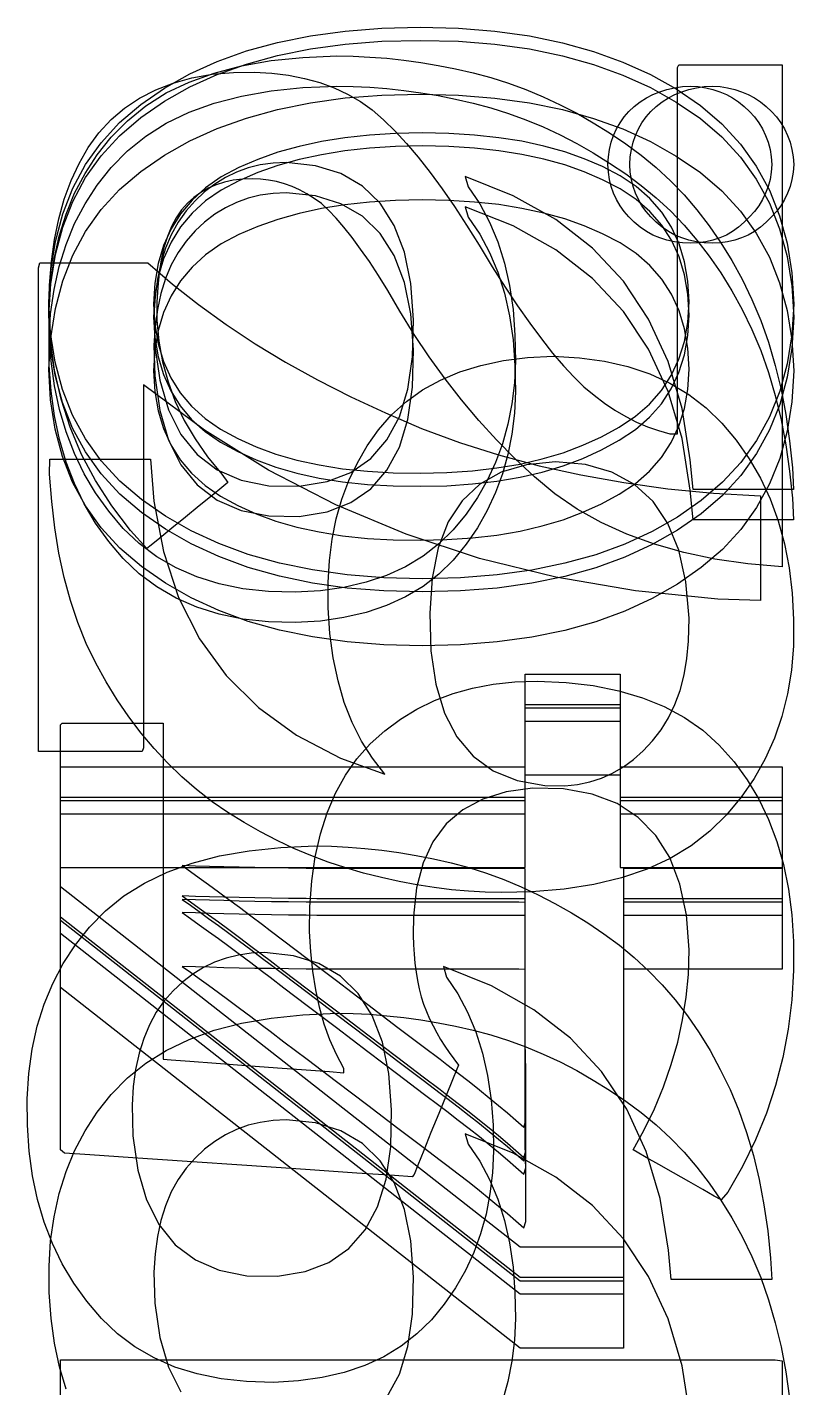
# Model space of a CAD drawing. Extents: x 1 to 47.7, y 0.2 to 35.
# Drawn here: x 38.2419 to 38.3142, y 19.0456 to 19.1738 of the extents above; entities that cross this region are included whole.
import ezdxf

# ---------------------------------------------------------------- set-up
doc = ezdxf.new("R2010")
doc.units = 0
doc.header["$MEASUREMENT"] = 0
for name, color, linetype in [('5_1___24__TARGET_LEDS___12', 7, 'CONTINUOUS'), ('6_2___8__INDEPENDENT_INPUT', 7, 'CONTINUOUS'), ('6_3___8__OPTOISO_INDEPENDE', 7, 'CONTINUOUS'), ('6_4___24__OPTOISO_INDEPEND', 7, 'CONTINUOUS'), ('6_5___8__INDEPENDENT_INPUT', 7, 'CONTINUOUS'), ('6_6___8__INDEPENDENT_INPUT', 7, 'CONTINUOUS'), ('6_7___8__OPTOISO_INDEPENDE', 7, 'CONTINUOUS'), ('6_8___8__OPTOISO_INDEPENDE', 7, 'CONTINUOUS')]:
    doc.layers.add(name, color=color, linetype=linetype)

msp = doc.modelspace()

# ---------------------------------------------------------------- linework, layer by layer
at = {"layer": '5_1___24__TARGET_LEDS___12'}
for points in [[(38.27108, 19.17112), (38.27263, 19.1711), (38.2742, 19.17102), (38.27579, 19.1709), (38.27739, 19.17072), (38.279, 19.1705), (38.28063, 19.17023), (38.28227, 19.1699), (38.28392, 19.16953), (38.28559, 19.16909), (38.28725, 19.16856), (38.2889, 19.16795), (38.29052, 19.16728), (38.29212, 19.16653), (38.2937, 19.16572), (38.29526, 19.16483), (38.29679, 19.16388), (38.29831, 19.16285), (38.29978, 19.16177), (38.30118, 19.16061), (38.30253, 19.15937), (38.30381, 19.15804), (38.30503, 19.15662), (38.30619, 19.15512), (38.30729, 19.15352), (38.30832, 19.15184), (38.30929, 19.15008), (38.31021, 19.14819), (38.31104, 19.14621), (38.31177, 19.14414), (38.31241, 19.14196), (38.31295, 19.13969), (38.3134, 19.13733), (38.31376, 19.13486), (38.31402, 19.1323), (38.31413, 19.13026), (38.31363, 19.13026), (38.31259, 19.13026), (38.31117, 19.13026), (38.30956, 19.13026), (38.30793, 19.13026), (38.30645, 19.13026), (38.3053, 19.13026), (38.30466, 19.13026), (38.30439, 19.13306), (38.30362, 19.13792), (38.30232, 19.14234), (38.30047, 19.14633), (38.29809, 19.14989), (38.29518, 19.15301), (38.29172, 19.1557), (38.28772, 19.15795), (38.28319, 19.15977), (38.28347, 19.15878), (38.28455, 19.15719), (38.28547, 19.15546), (38.28625, 19.1536), (38.28688, 19.15161), (38.28736, 19.14948), (38.28769, 19.14722), (38.28787, 19.14482), (38.28791, 19.14237), (38.28782, 19.14032), (38.28759, 19.13834), (38.28721, 19.13643), (38.2867, 19.13459), (38.28605, 19.13283), (38.28526, 19.13113), (38.28433, 19.12951), (38.28327, 19.12796), (38.28206, 19.12648), (38.28071, 19.12515), (38.27921, 19.12399), (38.27756, 19.123), (38.27578, 19.12218), (38.27384, 19.12153), (38.27176, 19.12105), (38.26953, 19.12073), (38.26716, 19.12059), (38.26464, 19.12065), (38.26224, 19.12092), (38.25999, 19.12138), (38.25789, 19.12204), (38.25593, 19.12289), (38.25412, 19.12394), (38.25246, 19.12518), (38.25095, 19.12661), (38.24959, 19.12824), (38.24835, 19.12995), (38.24727, 19.13176), (38.24635, 19.13368), (38.24557, 19.1357), (38.24494, 19.13782), (38.24447, 19.14004), (38.24415, 19.14237), (38.24398, 19.14481), (38.24396, 19.1473), (38.24411, 19.14968), (38.24443, 19.15196), (38.24491, 19.15414), (38.24556, 19.15621), (38.24637, 19.15818), (38.24736, 19.16004), (38.24851, 19.16181), (38.24983, 19.16346), (38.25134, 19.16502), (38.25307, 19.16642), (38.25501, 19.16763), (38.25716, 19.16866), (38.25952, 19.16951), (38.26209, 19.17019), (38.26488, 19.17068), (38.26787, 19.17099)], [(38.26632, 19.16107), (38.26507, 19.16102), (38.26387, 19.16085), (38.26273, 19.16057), (38.26163, 19.16017), (38.26058, 19.15967), (38.25958, 19.15905), (38.25862, 19.15832), (38.25772, 19.15748), (38.25687, 19.15653), (38.25612, 19.15546), (38.25548, 19.15428), (38.25494, 19.153), (38.25451, 19.15159), (38.25418, 19.15008), (38.25396, 19.14845), (38.25384, 19.14672), (38.25393, 19.14382), (38.25439, 19.14058), (38.25521, 19.13778), (38.25639, 19.13544), (38.25792, 19.13356), (38.25982, 19.13213), (38.26207, 19.13115), (38.26467, 19.13063), (38.26755, 19.13059), (38.27016, 19.13102), (38.2724, 19.13189), (38.27429, 19.1332), (38.27581, 19.13494), (38.27698, 19.13712), (38.27778, 19.13973), (38.27822, 19.14278), (38.27831, 19.14626), (38.27806, 19.14968), (38.27746, 19.15264), (38.27649, 19.15516), (38.27517, 19.15724), (38.27349, 19.15886), (38.27146, 19.16005), (38.26907, 19.16078)], [(38.2565, 19.09484), (38.25729, 19.09428), (38.25812, 19.09369), (38.259, 19.09305), (38.25993, 19.09238), (38.2609, 19.09166), (38.26191, 19.09091), (38.26297, 19.09011), (38.26408, 19.08928), (38.26479, 19.08874), (38.2661, 19.08775), (38.26829, 19.08609), (38.27104, 19.084), (38.274, 19.08176), (38.27684, 19.0796), (38.27922, 19.0778), (38.28082, 19.07659), (38.28146, 19.0761), (38.28253, 19.07528), (38.28355, 19.07449), (38.28452, 19.07372), (38.28545, 19.07297), (38.28633, 19.07224), (38.28717, 19.07154), (38.28796, 19.07086), (38.28871, 19.0702), (38.28891, 19.07079), (38.28891, 19.07191), (38.2889, 19.07308), (38.2889, 19.0743), (38.28889, 19.07556), (38.28887, 19.07686), (38.28885, 19.07821), (38.28883, 19.07961), (38.28882, 19.08068), (38.28882, 19.08151), (38.28882, 19.08315), (38.28882, 19.08533), (38.28882, 19.08778), (38.28882, 19.0902), (38.28882, 19.09232), (38.28882, 19.09386), (38.28882, 19.09455), (38.28824, 19.09456), (38.28635, 19.09456), (38.28352, 19.09456), (38.28014, 19.09456), (38.27663, 19.09456), (38.27337, 19.09456), (38.27076, 19.09456), (38.26921, 19.09456), (38.26821, 19.09457), (38.26654, 19.0946), (38.26493, 19.09462), (38.26337, 19.09465), (38.26188, 19.09468), (38.26044, 19.09472), (38.25907, 19.09475), (38.25775, 19.09479)]]:
    msp.add_lwpolyline(points, close=True, dxfattribs=at)
msp.add_lwpolyline([(38.29778, 19.10414), (38.31307, 19.10414), (38.31307, 19.09456), (38.29811, 19.09456), (38.29811, 19.05888), (38.28838, 19.05888), (38.24504, 19.09284), (38.24504, 19.10414), (38.28882, 19.10414), (38.28882, 19.11287), (38.29778, 19.11287), (38.29778, 19.10414)], dxfattribs=at)
at = {"layer": '6_2___8__INDEPENDENT_INPUT'}
for points in [[(38.27894, 19.17259), (38.28255, 19.1725), (38.28598, 19.17223), (38.28925, 19.17178), (38.29235, 19.17114), (38.29528, 19.17032), (38.29805, 19.16932), (38.30065, 19.16814), (38.30308, 19.16677), (38.30535, 19.16522), (38.30736, 19.16349), (38.30912, 19.16158), (38.31061, 19.1595), (38.31185, 19.15725), (38.31282, 19.15483), (38.31352, 19.15223), (38.31397, 19.14946), (38.31415, 19.14652), (38.31397, 19.1436), (38.31353, 19.14086), (38.31283, 19.13829), (38.31187, 19.13589), (38.31064, 19.13366), (38.30916, 19.1316), (38.30743, 19.12971), (38.30543, 19.12799), (38.3032, 19.12645), (38.30081, 19.12508), (38.29823, 19.1239), (38.29549, 19.1229), (38.29256, 19.12208), (38.28947, 19.12144), (38.2862, 19.12099), (38.28275, 19.12072), (38.27913, 19.12063), (38.27552, 19.12072), (38.27207, 19.12099), (38.26879, 19.12146), (38.26568, 19.1221), (38.26274, 19.12293), (38.25997, 19.12395), (38.25736, 19.12515), (38.25493, 19.12653), (38.25266, 19.1281), (38.25064, 19.12984), (38.24888, 19.13174), (38.2474, 19.13382), (38.24617, 19.13606), (38.24522, 19.13847), (38.24453, 19.14104), (38.24411, 19.14379), (38.24395, 19.1467), (38.24412, 19.14964), (38.24456, 19.15241), (38.24525, 19.155), (38.2462, 19.15742), (38.24741, 19.15966), (38.24888, 19.16172), (38.25061, 19.16361), (38.2526, 19.16532), (38.25483, 19.16685), (38.25723, 19.1682), (38.25981, 19.16937), (38.26257, 19.17035), (38.26549, 19.17116), (38.2686, 19.17179), (38.27187, 19.17224), (38.27532, 19.1725)], [(38.27913, 19.16264), (38.2766, 19.16259), (38.27417, 19.16243), (38.27185, 19.16218), (38.26964, 19.16182), (38.26753, 19.16136), (38.26553, 19.1608), (38.26364, 19.16014), (38.26185, 19.15937), (38.26019, 19.15849), (38.25872, 19.15747), (38.25744, 19.15631), (38.25635, 19.15501), (38.25546, 19.15358), (38.25476, 19.15202), (38.25425, 19.15032), (38.25394, 19.14849), (38.25382, 19.14652), (38.25394, 19.14458), (38.25425, 19.14277), (38.25475, 19.1411), (38.25544, 19.13956), (38.25632, 19.13815), (38.25739, 19.13688), (38.25866, 19.13573), (38.26011, 19.13473), (38.26174, 19.13384), (38.26349, 19.13306), (38.26535, 19.13238), (38.26733, 19.13181), (38.26943, 19.13135), (38.27163, 19.131), (38.27396, 19.13075), (38.27639, 19.13061), (38.27894, 19.13058), (38.28146, 19.13063), (38.28387, 19.1308), (38.28617, 19.13106), (38.28836, 19.13144), (38.29044, 19.13192), (38.29242, 19.13251), (38.29428, 19.13321), (38.29604, 19.13401), (38.29771, 19.13491), (38.29923, 19.13593), (38.30056, 19.13708), (38.30168, 19.13836), (38.3026, 19.13977), (38.30332, 19.14131), (38.30385, 19.14297), (38.30417, 19.14477), (38.30429, 19.1467), (38.30417, 19.14867), (38.30385, 19.1505), (38.30334, 19.15219), (38.30262, 19.15375), (38.30171, 19.15517), (38.3006, 19.15645), (38.2993, 19.15759), (38.2978, 19.15859), (38.29614, 19.15945), (38.29441, 19.1602), (38.29256, 19.16085), (38.2906, 19.16139), (38.28853, 19.16184), (38.28635, 19.16219), (38.28405, 19.16244), (38.28165, 19.16259)], [(38.2565, 19.09042), (38.25729, 19.08987), (38.25812, 19.08927), (38.259, 19.08864), (38.25993, 19.08796), (38.2609, 19.08725), (38.26191, 19.08649), (38.26297, 19.0857), (38.26408, 19.08486), (38.26479, 19.08433), (38.2661, 19.08333), (38.26829, 19.08167), (38.27104, 19.07959), (38.274, 19.07734), (38.27684, 19.07519), (38.27922, 19.07338), (38.28082, 19.07217), (38.28146, 19.07169), (38.28253, 19.07087), (38.28355, 19.07008), (38.28452, 19.06931), (38.28545, 19.06856), (38.28633, 19.06783), (38.28717, 19.06713), (38.28796, 19.06644), (38.28871, 19.06578), (38.28891, 19.06637), (38.28891, 19.0675), (38.2889, 19.06867), (38.2889, 19.06988), (38.28889, 19.07114), (38.28887, 19.07245), (38.28885, 19.0738), (38.28883, 19.07519), (38.28882, 19.07627), (38.28882, 19.07709), (38.28882, 19.07874), (38.28882, 19.08092), (38.28882, 19.08336), (38.28882, 19.08578), (38.28882, 19.08791), (38.28882, 19.08945), (38.28882, 19.09014), (38.28824, 19.09015), (38.28635, 19.09015), (38.28352, 19.09015), (38.28014, 19.09015), (38.27663, 19.09015), (38.27337, 19.09015), (38.27076, 19.09015), (38.26921, 19.09015), (38.26821, 19.09016), (38.26654, 19.09018), (38.26493, 19.09021), (38.26337, 19.09024), (38.26188, 19.09027), (38.26044, 19.0903), (38.25907, 19.09034), (38.25775, 19.09038)]]:
    msp.add_lwpolyline(points, close=True, dxfattribs=at)
msp.add_lwpolyline([(38.29778, 19.09972), (38.31307, 19.09972), (38.31307, 19.09015), (38.29811, 19.09015), (38.29811, 19.05446), (38.28838, 19.05446), (38.24504, 19.08843), (38.24504, 19.09972), (38.28882, 19.09972), (38.28882, 19.10846), (38.29778, 19.10846), (38.29778, 19.09972)], dxfattribs=at)
at = {"layer": '6_3___8__OPTOISO_INDEPENDE'}
for points in [[(38.30442, 19.16827), (38.30515, 19.16823), (38.30585, 19.16812), (38.30653, 19.16797), (38.30718, 19.16775), (38.3078, 19.16749), (38.30839, 19.16717), (38.30895, 19.16679), (38.30948, 19.16637), (38.30999, 19.16589), (38.31045, 19.16537), (38.31086, 19.16482), (38.31121, 19.16424), (38.3115, 19.16363), (38.31174, 19.16299), (38.31192, 19.16232), (38.31203, 19.16161), (38.31209, 19.16088), (38.31203, 19.16016), (38.31192, 19.15947), (38.31174, 19.15881), (38.3115, 19.15819), (38.31121, 19.15759), (38.31086, 19.15701), (38.31045, 19.15647), (38.30999, 19.15596), (38.30948, 19.15546), (38.30895, 19.15499), (38.30839, 19.15459), (38.3078, 19.15425), (38.30718, 19.15397), (38.30653, 19.15376), (38.30585, 19.1536), (38.30515, 19.15351), (38.30442, 19.15348), (38.30365, 19.15351), (38.30291, 19.1536), (38.3022, 19.15376), (38.30153, 19.15397), (38.30088, 19.15425), (38.30026, 19.15459), (38.29968, 19.15499), (38.29912, 19.15546), (38.29861, 19.15596), (38.29817, 19.15647), (38.29778, 19.15701), (38.29745, 19.15759), (38.29717, 19.15819), (38.29695, 19.15881), (38.29679, 19.15947), (38.29668, 19.16016), (38.29663, 19.16088), (38.29668, 19.16161), (38.29679, 19.16232), (38.29695, 19.16299), (38.29717, 19.16363), (38.29745, 19.16424), (38.29778, 19.16482), (38.29817, 19.16537), (38.29861, 19.16589), (38.29912, 19.16637), (38.29968, 19.16679), (38.30026, 19.16717), (38.30088, 19.16749), (38.30153, 19.16775), (38.3022, 19.16797), (38.30291, 19.16812), (38.30365, 19.16823)], [(38.25328, 19.15163), (38.25561, 19.14962), (38.25806, 19.14769), (38.26066, 19.14582), (38.26339, 19.14401), (38.26625, 19.14228), (38.26925, 19.14062), (38.27239, 19.13902), (38.27566, 19.13749), (38.27908, 19.13603), (38.28264, 19.1347), (38.28633, 19.13353), (38.29014, 19.13251), (38.29407, 19.13164), (38.29812, 19.13092), (38.30229, 19.13035), (38.30659, 19.12994), (38.31101, 19.12968), (38.31101, 19.1293), (38.31101, 19.12829), (38.31101, 19.12683), (38.31101, 19.12514), (38.31101, 19.1234), (38.31101, 19.1218), (38.31101, 19.12054), (38.31101, 19.11982), (38.30701, 19.11993), (38.29922, 19.12072), (38.29173, 19.122), (38.28452, 19.12378), (38.27761, 19.12606), (38.27098, 19.12883), (38.26465, 19.13211), (38.2586, 19.13587), (38.25285, 19.14014), (38.25285, 19.13882), (38.25285, 19.1353), (38.25285, 19.13027), (38.25285, 19.12439), (38.25285, 19.11834), (38.25285, 19.1128), (38.25285, 19.10844), (38.25285, 19.10594), (38.25275, 19.1056), (38.25203, 19.1056), (38.25079, 19.1056), (38.2492, 19.1056), (38.24748, 19.1056), (38.2458, 19.1056), (38.24436, 19.1056), (38.24335, 19.1056), (38.24297, 19.1056), (38.24297, 19.10736), (38.24297, 19.11204), (38.24297, 19.11875), (38.24297, 19.12659), (38.24297, 19.13464), (38.24297, 19.14203), (38.24297, 19.14784), (38.24297, 19.15117), (38.24308, 19.15163), (38.24382, 19.15163), (38.24512, 19.15163), (38.24678, 19.15163), (38.24858, 19.15163), (38.25034, 19.15163), (38.25184, 19.15163), (38.25289, 19.15163)], [(38.26902, 19.09669), (38.27057, 19.09666), (38.27214, 19.09659), (38.27373, 19.09646), (38.27533, 19.09629), (38.27694, 19.09606), (38.27856, 19.09579), (38.28021, 19.09547), (38.28186, 19.09509), (38.28353, 19.09465), (38.28519, 19.09412), (38.28684, 19.09352), (38.28846, 19.09284), (38.29006, 19.0921), (38.29164, 19.09128), (38.2932, 19.0904), (38.29473, 19.08944), (38.29624, 19.08841), (38.29772, 19.08733), (38.29912, 19.08618), (38.30047, 19.08493), (38.30175, 19.0836), (38.30297, 19.08219), (38.30413, 19.08068), (38.30523, 19.07909), (38.30626, 19.07741), (38.30723, 19.07564), (38.30815, 19.07376), (38.30898, 19.07178), (38.30971, 19.0697), (38.31035, 19.06753), (38.31089, 19.06526), (38.31134, 19.06289), (38.3117, 19.06042), (38.31196, 19.05786), (38.31207, 19.05583), (38.31157, 19.05583), (38.31052, 19.05583), (38.30911, 19.05583), (38.3075, 19.05583), (38.30586, 19.05583), (38.30439, 19.05583), (38.30324, 19.05583), (38.3026, 19.05583), (38.30233, 19.05862), (38.30156, 19.06348), (38.30025, 19.06791), (38.29841, 19.0719), (38.29603, 19.07545), (38.29311, 19.07858), (38.28966, 19.08126), (38.28566, 19.08352), (38.28113, 19.08534), (38.28141, 19.08434), (38.28249, 19.08275), (38.28341, 19.08103), (38.28419, 19.07917), (38.28482, 19.07717), (38.2853, 19.07505), (38.28563, 19.07278), (38.28581, 19.07039), (38.28585, 19.06793), (38.28575, 19.06588), (38.28552, 19.0639), (38.28515, 19.062), (38.28464, 19.06016), (38.28399, 19.05839), (38.2832, 19.0567), (38.28227, 19.05507), (38.2812, 19.05352), (38.28, 19.05204), (38.27864, 19.05072), (38.27715, 19.04956), (38.2755, 19.04857), (38.27371, 19.04775), (38.27178, 19.04709), (38.2697, 19.04661), (38.26747, 19.0463), (38.2651, 19.04615), (38.26258, 19.04622), (38.26018, 19.04648), (38.25793, 19.04695), (38.25582, 19.0476), (38.25387, 19.04846), (38.25206, 19.0495), (38.2504, 19.05074), (38.24889, 19.05218), (38.24753, 19.0538), (38.24629, 19.05551), (38.24521, 19.05733), (38.24428, 19.05924), (38.24351, 19.06126), (38.24288, 19.06338), (38.24241, 19.06561), (38.24209, 19.06794), (38.24192, 19.07037), (38.2419, 19.07286), (38.24205, 19.07525), (38.24236, 19.07753), (38.24285, 19.0797), (38.2435, 19.08177), (38.24431, 19.08374), (38.2453, 19.08561), (38.24645, 19.08737), (38.24777, 19.08903), (38.24928, 19.09059), (38.25101, 19.09198), (38.25295, 19.09319), (38.2551, 19.09423), (38.25746, 19.09508), (38.26003, 19.09575), (38.26282, 19.09624), (38.26581, 19.09655)], [(38.26426, 19.08664), (38.26301, 19.08658), (38.26181, 19.08641), (38.26067, 19.08613), (38.25957, 19.08574), (38.25852, 19.08523), (38.25752, 19.08462), (38.25656, 19.08389), (38.25566, 19.08305), (38.25481, 19.08209), (38.25406, 19.08103), (38.25342, 19.07985), (38.25288, 19.07856), (38.25244, 19.07716), (38.25212, 19.07564), (38.2519, 19.07402), (38.25178, 19.07228), (38.25187, 19.06939), (38.25233, 19.06614), (38.25315, 19.06335), (38.25433, 19.06101), (38.25586, 19.05912), (38.25775, 19.05769), (38.26001, 19.05672), (38.26261, 19.05619), (38.26549, 19.05615), (38.2681, 19.05659), (38.27034, 19.05746), (38.27223, 19.05876), (38.27375, 19.06051), (38.27491, 19.06268), (38.27572, 19.06529), (38.27616, 19.06834), (38.27625, 19.07183), (38.276, 19.07524), (38.27539, 19.07821), (38.27443, 19.08073), (38.27311, 19.0828), (38.27143, 19.08443), (38.2694, 19.08561), (38.267, 19.08635)]]:
    msp.add_lwpolyline(points, close=True, dxfattribs=at)
at = {"layer": '6_4___24__OPTOISO_INDEPEND'}
for points in [[(38.30648, 19.16827), (38.30721, 19.16823), (38.30791, 19.16812), (38.30859, 19.16797), (38.30924, 19.16775), (38.30986, 19.16749), (38.31045, 19.16717), (38.31101, 19.16679), (38.31154, 19.16637), (38.31205, 19.16589), (38.31251, 19.16537), (38.31292, 19.16482), (38.31327, 19.16424), (38.31357, 19.16363), (38.3138, 19.16299), (38.31398, 19.16232), (38.3141, 19.16161), (38.31415, 19.16088), (38.3141, 19.16016), (38.31398, 19.15947), (38.3138, 19.15881), (38.31357, 19.15819), (38.31327, 19.15759), (38.31292, 19.15701), (38.31251, 19.15647), (38.31205, 19.15596), (38.31154, 19.15546), (38.31101, 19.15499), (38.31045, 19.15459), (38.30986, 19.15425), (38.30924, 19.15397), (38.30859, 19.15376), (38.30791, 19.1536), (38.30721, 19.15351), (38.30648, 19.15348), (38.30571, 19.15351), (38.30497, 19.1536), (38.30426, 19.15376), (38.30359, 19.15397), (38.30294, 19.15425), (38.30233, 19.15459), (38.30174, 19.15499), (38.30118, 19.15546), (38.30067, 19.15596), (38.30023, 19.15647), (38.29984, 19.15701), (38.29951, 19.15759), (38.29923, 19.15819), (38.29901, 19.15881), (38.29885, 19.15947), (38.29874, 19.16016), (38.29869, 19.16088), (38.29874, 19.16161), (38.29885, 19.16232), (38.29901, 19.16299), (38.29923, 19.16363), (38.29951, 19.16424), (38.29984, 19.16482), (38.30023, 19.16537), (38.30067, 19.16589), (38.30118, 19.16637), (38.30174, 19.16679), (38.30233, 19.16717), (38.30294, 19.16749), (38.30359, 19.16775), (38.30426, 19.16797), (38.30497, 19.16812), (38.30571, 19.16823)], [(38.29149, 19.14283), (38.29397, 19.14269), (38.29632, 19.14237), (38.29851, 19.14186), (38.30057, 19.14117), (38.30248, 19.14029), (38.30426, 19.13922), (38.30589, 19.13797), (38.30737, 19.13653), (38.30873, 19.13491), (38.30995, 19.13317), (38.31101, 19.13133), (38.31192, 19.12938), (38.31267, 19.12732), (38.31327, 19.12516), (38.31372, 19.12288), (38.31401, 19.1205), (38.31414, 19.11802), (38.31412, 19.11556), (38.31393, 19.11324), (38.31357, 19.11101), (38.31304, 19.10888), (38.31234, 19.10684), (38.31146, 19.1049), (38.31042, 19.10305), (38.3092, 19.10129), (38.30781, 19.09963), (38.30625, 19.09807), (38.30448, 19.09669), (38.30251, 19.09551), (38.30032, 19.0945), (38.29792, 19.09369), (38.29531, 19.09306), (38.2925, 19.09261), (38.28947, 19.09236), (38.28664, 19.09229), (38.28507, 19.09233), (38.28348, 19.09242), (38.28188, 19.09257), (38.28025, 19.09277), (38.27861, 19.09303), (38.27696, 19.09335), (38.27529, 19.09371), (38.2736, 19.09414), (38.27192, 19.09462), (38.27027, 19.09517), (38.26864, 19.09578), (38.26703, 19.09646), (38.26545, 19.09721), (38.26388, 19.09802), (38.26234, 19.0989), (38.26082, 19.09985), (38.25932, 19.10086), (38.25786, 19.102), (38.25647, 19.10321), (38.25514, 19.10451), (38.25386, 19.10588), (38.25264, 19.10733), (38.25148, 19.10886), (38.25038, 19.11046), (38.24934, 19.11215), (38.24836, 19.11391), (38.24747, 19.11578), (38.24667, 19.11775), (38.24598, 19.11982), (38.24539, 19.12199), (38.24489, 19.12427), (38.2445, 19.12665), (38.24421, 19.12913), (38.24401, 19.13171), (38.24403, 19.13314), (38.24467, 19.13314), (38.24582, 19.13314), (38.2473, 19.13314), (38.24894, 19.13314), (38.25055, 19.13314), (38.25197, 19.13314), (38.25302, 19.13314), (38.25352, 19.13314), (38.25385, 19.12919), (38.25474, 19.12443), (38.25616, 19.1201), (38.25813, 19.11621), (38.26064, 19.11275), (38.26369, 19.10972), (38.26728, 19.10713), (38.27142, 19.10497), (38.27562, 19.10346), (38.27445, 19.10495), (38.27342, 19.10657), (38.27254, 19.10832), (38.27179, 19.11021), (38.2712, 19.11224), (38.27075, 19.1144), (38.27044, 19.1167), (38.27028, 19.11914), (38.27026, 19.12152), (38.27038, 19.1236), (38.27064, 19.1256), (38.27103, 19.12751), (38.27155, 19.12935), (38.27222, 19.13111), (38.27302, 19.13278), (38.27395, 19.13438), (38.27502, 19.1359), (38.27625, 19.13731), (38.27764, 19.13857), (38.27917, 19.13966), (38.28085, 19.14059), (38.28269, 19.14136), (38.28467, 19.14197), (38.28679, 19.14242), (38.28907, 19.14271)], [(38.29168, 19.13287), (38.28895, 19.13261), (38.28657, 19.13191), (38.28455, 19.13078), (38.28289, 19.12922), (38.28159, 19.12722), (38.28065, 19.12479), (38.28007, 19.12192), (38.27984, 19.11862), (38.27995, 19.11507), (38.28042, 19.11192), (38.28124, 19.10921), (38.28241, 19.10696), (38.28394, 19.10515), (38.28583, 19.10378), (38.28808, 19.10287), (38.29069, 19.1024), (38.29257, 19.10236), (38.29377, 19.10248), (38.29492, 19.10272), (38.29602, 19.10308), (38.29708, 19.10355), (38.29809, 19.10414), (38.29905, 19.10484), (38.29996, 19.10566), (38.30084, 19.10659), (38.30165, 19.10763), (38.30235, 19.10877), (38.30294, 19.11001), (38.30343, 19.11135), (38.30381, 19.1128), (38.30408, 19.11435), (38.30424, 19.116), (38.30428, 19.11814), (38.30397, 19.12157), (38.30331, 19.12455), (38.30228, 19.12708), (38.30089, 19.12914), (38.29913, 19.13076), (38.29701, 19.13192), (38.29453, 19.13262)]]:
    msp.add_lwpolyline(points, close=True, dxfattribs=at)
for points in [[(38.24557, 19.0455), (38.24494, 19.04762), (38.24447, 19.04985), (38.24415, 19.05218), (38.24398, 19.05461), (38.24396, 19.0571), (38.24411, 19.05949), (38.24443, 19.06176), (38.24491, 19.06394), (38.24556, 19.06601), (38.24637, 19.06798), (38.24736, 19.06985), (38.24851, 19.07161), (38.24983, 19.07327), (38.25134, 19.07483), (38.25307, 19.07622), (38.25501, 19.07743), (38.25716, 19.07847), (38.25952, 19.07932), (38.26209, 19.07999), (38.26488, 19.08048), (38.26787, 19.08079), (38.27108, 19.08093), (38.27263, 19.0809), (38.2742, 19.08083), (38.27579, 19.0807), (38.27739, 19.08053), (38.279, 19.0803), (38.28063, 19.08003), (38.28227, 19.0797), (38.28392, 19.07933), (38.28559, 19.07889), (38.28725, 19.07836), (38.2889, 19.07776), (38.29052, 19.07708), (38.29212, 19.07634), (38.2937, 19.07552), (38.29526, 19.07464), (38.29679, 19.07368), (38.29831, 19.07265), (38.29978, 19.07157), (38.30118, 19.07042), (38.30253, 19.06917), (38.30381, 19.06784), (38.30503, 19.06643), (38.30619, 19.06492), (38.30729, 19.06333), (38.30832, 19.06165), (38.30929, 19.05988), (38.31021, 19.058), (38.31104, 19.05602), (38.31177, 19.05394), (38.31241, 19.05177), (38.31295, 19.0495), (38.3134, 19.04713), (38.31376, 19.04466)], [(38.27581, 19.04475), (38.27698, 19.04692), (38.27778, 19.04953), (38.27822, 19.05258), (38.27831, 19.05607), (38.27806, 19.05948), (38.27746, 19.06245), (38.27649, 19.06497), (38.27517, 19.06704), (38.27349, 19.06867), (38.27146, 19.06985), (38.26907, 19.07059), (38.26632, 19.07088), (38.26507, 19.07082), (38.26387, 19.07065), (38.26273, 19.07037), (38.26163, 19.06998), (38.26058, 19.06947), (38.25958, 19.06885), (38.25862, 19.06813), (38.25772, 19.06729), (38.25687, 19.06633), (38.25612, 19.06527), (38.25548, 19.06409), (38.25494, 19.0628), (38.25451, 19.0614), (38.25418, 19.05988), (38.25396, 19.05826), (38.25384, 19.05652), (38.25393, 19.05363), (38.25439, 19.05038), (38.25521, 19.04759), (38.25639, 19.04525)], [(38.30439, 19.04286), (38.30362, 19.04772), (38.30232, 19.05215), (38.30047, 19.05614), (38.29809, 19.05969), (38.29518, 19.06282), (38.29172, 19.0655), (38.28772, 19.06776), (38.28319, 19.06958), (38.28347, 19.06858), (38.28455, 19.06699), (38.28547, 19.06527), (38.28625, 19.06341), (38.28688, 19.06141), (38.28736, 19.05929), (38.28769, 19.05702), (38.28787, 19.05462), (38.28791, 19.05217), (38.28782, 19.05012), (38.28759, 19.04814), (38.28721, 19.04623), (38.2867, 19.0444)]]:
    msp.add_lwpolyline(points, dxfattribs=at)
at = {"layer": '6_5___8__INDEPENDENT_INPUT'}
for points in [[(38.27894, 19.17383), (38.28255, 19.17374), (38.28598, 19.17346), (38.28925, 19.17301), (38.29235, 19.17237), (38.29528, 19.17155), (38.29805, 19.17055), (38.30065, 19.16937), (38.30308, 19.16801), (38.30535, 19.16645), (38.30736, 19.16472), (38.30912, 19.16282), (38.31061, 19.16074), (38.31185, 19.15849), (38.31282, 19.15606), (38.31352, 19.15347), (38.31397, 19.1507), (38.31415, 19.14775), (38.31397, 19.14484), (38.31353, 19.1421), (38.31283, 19.13953), (38.31187, 19.13712), (38.31064, 19.13489), (38.30916, 19.13283), (38.30743, 19.13095), (38.30543, 19.12923), (38.3032, 19.12768), (38.30081, 19.12632), (38.29823, 19.12513), (38.29549, 19.12413), (38.29256, 19.12332), (38.28947, 19.12268), (38.2862, 19.12222), (38.28275, 19.12195), (38.27913, 19.12186), (38.27552, 19.12195), (38.27207, 19.12223), (38.26879, 19.12269), (38.26568, 19.12333), (38.26274, 19.12416), (38.25997, 19.12518), (38.25736, 19.12638), (38.25493, 19.12776), (38.25266, 19.12933), (38.25064, 19.13107), (38.24888, 19.13298), (38.2474, 19.13505), (38.24617, 19.13729), (38.24522, 19.1397), (38.24453, 19.14228), (38.24411, 19.14502), (38.24395, 19.14794), (38.24412, 19.15088), (38.24456, 19.15364), (38.24525, 19.15624), (38.2462, 19.15865), (38.24741, 19.16089), (38.24888, 19.16295), (38.25061, 19.16484), (38.2526, 19.16655), (38.25483, 19.16809), (38.25723, 19.16943), (38.25981, 19.1706), (38.26257, 19.17159), (38.26549, 19.17239), (38.2686, 19.17302), (38.27187, 19.17347), (38.27532, 19.17374)], [(38.27913, 19.16387), (38.2766, 19.16382), (38.27417, 19.16367), (38.27185, 19.16341), (38.26964, 19.16306), (38.26753, 19.1626), (38.26553, 19.16204), (38.26364, 19.16137), (38.26185, 19.1606), (38.26019, 19.15972), (38.25872, 19.1587), (38.25744, 19.15754), (38.25635, 19.15625), (38.25546, 19.15482), (38.25476, 19.15326), (38.25425, 19.15156), (38.25394, 19.14972), (38.25382, 19.14775), (38.25394, 19.14581), (38.25425, 19.14401), (38.25475, 19.14233), (38.25544, 19.14079), (38.25632, 19.13939), (38.25739, 19.13811), (38.25866, 19.13697), (38.26011, 19.13596), (38.26174, 19.13507), (38.26349, 19.13429), (38.26535, 19.13361), (38.26733, 19.13305), (38.26943, 19.13259), (38.27163, 19.13223), (38.27396, 19.13199), (38.27639, 19.13185), (38.27894, 19.13182), (38.28146, 19.13187), (38.28387, 19.13203), (38.28617, 19.1323), (38.28836, 19.13267), (38.29044, 19.13315), (38.29242, 19.13374), (38.29428, 19.13444), (38.29604, 19.13525), (38.29771, 19.13615), (38.29923, 19.13717), (38.30056, 19.13831), (38.30168, 19.13959), (38.3026, 19.141), (38.30332, 19.14254), (38.30385, 19.14421), (38.30417, 19.14601), (38.30429, 19.14794), (38.30417, 19.1499), (38.30385, 19.15173), (38.30334, 19.15343), (38.30262, 19.15498), (38.30171, 19.1564), (38.3006, 19.15768), (38.2993, 19.15882), (38.2978, 19.15983), (38.29614, 19.16069), (38.29441, 19.16143), (38.29256, 19.16208), (38.2906, 19.16263), (38.28853, 19.16308), (38.28635, 19.16342), (38.28405, 19.16367), (38.28165, 19.16382)], [(38.2565, 19.09165), (38.25729, 19.0911), (38.25812, 19.09051), (38.259, 19.08987), (38.25993, 19.0892), (38.2609, 19.08848), (38.26191, 19.08773), (38.26297, 19.08693), (38.26408, 19.0861), (38.26479, 19.08556), (38.2661, 19.08457), (38.26829, 19.0829), (38.27104, 19.08082), (38.274, 19.07858), (38.27684, 19.07642), (38.27922, 19.07462), (38.28082, 19.07341), (38.28146, 19.07292), (38.28253, 19.0721), (38.28355, 19.07131), (38.28452, 19.07054), (38.28545, 19.06979), (38.28633, 19.06906), (38.28717, 19.06836), (38.28796, 19.06768), (38.28871, 19.06702), (38.28891, 19.06761), (38.28891, 19.06873), (38.2889, 19.0699), (38.2889, 19.07112), (38.28889, 19.07238), (38.28887, 19.07368), (38.28885, 19.07503), (38.28883, 19.07643), (38.28882, 19.0775), (38.28882, 19.07833), (38.28882, 19.07997), (38.28882, 19.08215), (38.28882, 19.0846), (38.28882, 19.08702), (38.28882, 19.08914), (38.28882, 19.09068), (38.28882, 19.09137), (38.28824, 19.09138), (38.28635, 19.09138), (38.28352, 19.09138), (38.28014, 19.09138), (38.27663, 19.09138), (38.27337, 19.09138), (38.27076, 19.09138), (38.26921, 19.09138), (38.26821, 19.09139), (38.26654, 19.09142), (38.26493, 19.09144), (38.26337, 19.09147), (38.26188, 19.0915), (38.26044, 19.09154), (38.25907, 19.09157), (38.25775, 19.09161)]]:
    msp.add_lwpolyline(points, close=True, dxfattribs=at)
msp.add_lwpolyline([(38.29778, 19.10096), (38.31307, 19.10096), (38.31307, 19.09138), (38.29811, 19.09138), (38.29811, 19.0557), (38.28838, 19.0557), (38.24504, 19.08966), (38.24504, 19.10096), (38.28882, 19.10096), (38.28882, 19.10969), (38.29778, 19.10969), (38.29778, 19.10096)], dxfattribs=at)
at = {"layer": '6_6___8__INDEPENDENT_INPUT'}
for points in [[(38.27894, 19.16751), (38.28255, 19.16742), (38.28598, 19.16715), (38.28925, 19.1667), (38.29235, 19.16606), (38.29528, 19.16524), (38.29805, 19.16424), (38.30065, 19.16306), (38.30308, 19.16169), (38.30535, 19.16014), (38.30736, 19.15841), (38.30912, 19.1565), (38.31061, 19.15442), (38.31185, 19.15217), (38.31282, 19.14975), (38.31352, 19.14715), (38.31397, 19.14438), (38.31415, 19.14144), (38.31397, 19.13853), (38.31353, 19.13578), (38.31283, 19.13321), (38.31187, 19.13081), (38.31064, 19.12858), (38.30916, 19.12652), (38.30743, 19.12463), (38.30543, 19.12291), (38.3032, 19.12137), (38.30081, 19.12), (38.29823, 19.11882), (38.29549, 19.11782), (38.29256, 19.117), (38.28947, 19.11636), (38.2862, 19.11591), (38.28275, 19.11564), (38.27913, 19.11555), (38.27552, 19.11564), (38.27207, 19.11591), (38.26879, 19.11638), (38.26568, 19.11702), (38.26274, 19.11785), (38.25997, 19.11887), (38.25736, 19.12007), (38.25493, 19.12145), (38.25266, 19.12302), (38.25064, 19.12476), (38.24888, 19.12666), (38.2474, 19.12874), (38.24617, 19.13098), (38.24522, 19.13339), (38.24453, 19.13596), (38.24411, 19.13871), (38.24395, 19.14162), (38.24412, 19.14456), (38.24456, 19.14733), (38.24525, 19.14992), (38.2462, 19.15234), (38.24741, 19.15458), (38.24888, 19.15664), (38.25061, 19.15853), (38.2526, 19.16024), (38.25483, 19.16177), (38.25723, 19.16312), (38.25981, 19.16429), (38.26257, 19.16527), (38.26549, 19.16608), (38.2686, 19.16671), (38.27187, 19.16716), (38.27532, 19.16742)], [(38.27913, 19.15756), (38.2766, 19.15751), (38.27417, 19.15735), (38.27185, 19.1571), (38.26964, 19.15674), (38.26753, 19.15628), (38.26553, 19.15572), (38.26364, 19.15506), (38.26185, 19.15429), (38.26019, 19.15341), (38.25872, 19.15239), (38.25744, 19.15123), (38.25635, 19.14993), (38.25546, 19.14851), (38.25476, 19.14694), (38.25425, 19.14524), (38.25394, 19.14341), (38.25382, 19.14144), (38.25394, 19.1395), (38.25425, 19.13769), (38.25475, 19.13602), (38.25544, 19.13448), (38.25632, 19.13307), (38.25739, 19.1318), (38.25866, 19.13065), (38.26011, 19.12965), (38.26174, 19.12876), (38.26349, 19.12798), (38.26535, 19.1273), (38.26733, 19.12673), (38.26943, 19.12627), (38.27163, 19.12592), (38.27396, 19.12567), (38.27639, 19.12553), (38.27894, 19.1255), (38.28146, 19.12556), (38.28387, 19.12572), (38.28617, 19.12598), (38.28836, 19.12636), (38.29044, 19.12684), (38.29242, 19.12743), (38.29428, 19.12813), (38.29604, 19.12893), (38.29771, 19.12983), (38.29923, 19.13085), (38.30056, 19.132), (38.30168, 19.13328), (38.3026, 19.13469), (38.30332, 19.13623), (38.30385, 19.13789), (38.30417, 19.13969), (38.30429, 19.14162), (38.30417, 19.14359), (38.30385, 19.14542), (38.30334, 19.14711), (38.30262, 19.14867), (38.30171, 19.15009), (38.3006, 19.15137), (38.2993, 19.15251), (38.2978, 19.15351), (38.29614, 19.15437), (38.29441, 19.15512), (38.29256, 19.15577), (38.2906, 19.15631), (38.28853, 19.15676), (38.28635, 19.15711), (38.28405, 19.15736), (38.28165, 19.15751)], [(38.2565, 19.08534), (38.25729, 19.08479), (38.25812, 19.08419), (38.259, 19.08356), (38.25993, 19.08288), (38.2609, 19.08217), (38.26191, 19.08141), (38.26297, 19.08062), (38.26408, 19.07978), (38.26479, 19.07925), (38.2661, 19.07825), (38.26829, 19.07659), (38.27104, 19.07451), (38.274, 19.07226), (38.27684, 19.07011), (38.27922, 19.0683), (38.28082, 19.06709), (38.28146, 19.06661), (38.28253, 19.06579), (38.28355, 19.065), (38.28452, 19.06423), (38.28545, 19.06348), (38.28633, 19.06275), (38.28717, 19.06205), (38.28796, 19.06136), (38.28871, 19.0607), (38.28891, 19.0613), (38.28891, 19.06242), (38.2889, 19.06359), (38.2889, 19.0648), (38.28889, 19.06606), (38.28887, 19.06737), (38.28885, 19.06872), (38.28883, 19.07012), (38.28882, 19.07119), (38.28882, 19.07201), (38.28882, 19.07366), (38.28882, 19.07584), (38.28882, 19.07828), (38.28882, 19.0807), (38.28882, 19.08283), (38.28882, 19.08437), (38.28882, 19.08506), (38.28824, 19.08507), (38.28635, 19.08507), (38.28352, 19.08507), (38.28014, 19.08507), (38.27663, 19.08507), (38.27337, 19.08507), (38.27076, 19.08507), (38.26921, 19.08507), (38.26821, 19.08508), (38.26654, 19.0851), (38.26493, 19.08513), (38.26337, 19.08516), (38.26188, 19.08519), (38.26044, 19.08522), (38.25907, 19.08526), (38.25775, 19.0853)]]:
    msp.add_lwpolyline(points, close=True, dxfattribs=at)
msp.add_lwpolyline([(38.29778, 19.09465), (38.31307, 19.09465), (38.31307, 19.08507), (38.29811, 19.08507), (38.29811, 19.04938), (38.28838, 19.04938), (38.24504, 19.08335), (38.24504, 19.09465), (38.28882, 19.09465), (38.28882, 19.10338), (38.29778, 19.10338), (38.29778, 19.09465)], dxfattribs=at)
at = {"layer": '6_7___8__OPTOISO_INDEPENDE'}
for points in [[(38.31307, 19.12299), (38.30981, 19.12327), (38.30671, 19.12372), (38.30378, 19.12433), (38.30102, 19.12511), (38.29842, 19.12605), (38.29599, 19.12715), (38.29373, 19.12842), (38.29163, 19.12986), (38.28971, 19.13146), (38.28789, 19.13317), (38.28614, 19.13495), (38.28446, 19.13679), (38.28284, 19.13871), (38.28129, 19.1407), (38.2798, 19.14276), (38.27838, 19.14489), (38.27703, 19.14709), (38.2759, 19.14901), (38.27501, 19.15043), (38.27416, 19.15174), (38.27333, 19.15293), (38.27253, 19.15401), (38.27176, 19.15498), (38.27102, 19.15584), (38.27031, 19.15658), (38.26963, 19.15721), (38.26896, 19.1577), (38.26827, 19.15813), (38.26757, 19.1585), (38.26686, 19.15882), (38.26614, 19.15908), (38.2654, 19.15928), (38.26465, 19.15943), (38.26389, 19.15952), (38.26312, 19.15955), (38.26221, 19.15952), (38.26132, 19.15942), (38.26049, 19.15924), (38.2597, 19.15899), (38.25896, 19.15867), (38.25826, 19.15827), (38.25762, 19.1578), (38.25702, 19.15725), (38.25646, 19.15662), (38.25595, 19.15588), (38.2555, 19.15504), (38.25511, 19.1541), (38.25479, 19.15306), (38.25453, 19.15192), (38.25433, 19.15069), (38.2542, 19.14935), (38.25412, 19.14792), (38.25413, 19.14623), (38.25431, 19.14424), (38.25466, 19.1423), (38.25518, 19.14041), (38.25586, 19.13857), (38.25671, 19.13678), (38.25772, 19.13504), (38.2589, 19.13335), (38.26025, 19.13171), (38.26082, 19.13092), (38.26026, 19.13047), (38.25932, 19.1297), (38.25812, 19.12873), (38.25681, 19.12767), (38.25552, 19.12662), (38.2544, 19.1257), (38.25357, 19.12503), (38.25317, 19.12471), (38.25163, 19.12642), (38.24987, 19.12872), (38.24834, 19.13111), (38.24703, 19.13358), (38.24596, 19.13614), (38.24511, 19.13878), (38.24449, 19.14151), (38.24411, 19.14432), (38.24395, 19.14722), (38.24401, 19.14954), (38.24418, 19.15174), (38.24447, 19.15383), (38.24488, 19.15579), (38.2454, 19.15764), (38.24604, 19.15938), (38.24679, 19.16099), (38.24766, 19.16249), (38.24865, 19.16388), (38.2498, 19.16512), (38.25108, 19.16621), (38.25248, 19.16715), (38.25401, 19.16794), (38.25566, 19.16857), (38.25743, 19.16905), (38.25933, 19.16939), (38.26135, 19.16957), (38.26329, 19.16959), (38.26495, 19.1695), (38.26653, 19.1693), (38.26804, 19.16901), (38.26947, 19.16862), (38.27083, 19.16812), (38.2721, 19.16753), (38.2733, 19.16683), (38.27442, 19.16603), (38.27549, 19.1651), (38.27657, 19.16404), (38.27766, 19.16286), (38.27876, 19.16157), (38.27988, 19.16015), (38.28102, 19.15861), (38.28216, 19.15695), (38.28332, 19.15518), (38.2845, 19.15328), (38.28574, 19.15125), (38.28695, 19.14934), (38.28812, 19.14758), (38.28926, 19.14595), (38.29036, 19.14447), (38.29142, 19.14313), (38.29244, 19.14193), (38.29343, 19.14088), (38.29438, 19.13996), (38.29534, 19.13915), (38.29631, 19.13841), (38.2973, 19.13774), (38.29831, 19.13715), (38.29933, 19.13663), (38.30036, 19.13619), (38.30141, 19.13582), (38.30248, 19.13552), (38.3032, 19.13552), (38.3032, 19.13754), (38.3032, 19.14146), (38.3032, 19.14665), (38.3032, 19.15249), (38.3032, 19.15837), (38.3032, 19.16366), (38.3032, 19.16775), (38.3032, 19.17002), (38.30331, 19.17027), (38.30402, 19.17027), (38.30522, 19.17027), (38.30674, 19.17027), (38.30841, 19.17027), (38.31005, 19.17027), (38.31149, 19.17027), (38.31255, 19.17027), (38.31305, 19.17027), (38.31307, 19.16923), (38.31307, 19.16524), (38.31307, 19.15907), (38.31307, 19.15154), (38.31307, 19.1435), (38.31307, 19.13579), (38.31307, 19.12924), (38.31307, 19.12469)], [(38.28997, 19.11221), (38.2927, 19.1121), (38.29526, 19.1118), (38.29765, 19.11132), (38.29988, 19.11066), (38.30194, 19.10982), (38.30384, 19.1088), (38.30557, 19.10759), (38.30713, 19.1062), (38.30852, 19.10463), (38.30977, 19.10293), (38.31085, 19.10111), (38.31178, 19.09917), (38.31256, 19.09711), (38.31318, 19.09493), (38.31365, 19.09263), (38.31397, 19.09021), (38.31413, 19.08768), (38.31414, 19.08496), (38.31397, 19.08218), (38.31363, 19.07944), (38.31312, 19.07676), (38.31243, 19.07412), (38.31157, 19.07153), (38.31054, 19.06899), (38.30933, 19.0665), (38.30794, 19.06406), (38.3073, 19.06334), (38.30665, 19.06371), (38.30558, 19.06432), (38.30426, 19.06507), (38.30283, 19.06588), (38.30144, 19.06667), (38.30025, 19.06735), (38.29939, 19.06784), (38.29902, 19.06805), (38.30001, 19.06987), (38.30101, 19.07193), (38.30187, 19.07401), (38.30261, 19.0761), (38.30321, 19.0782), (38.30368, 19.08032), (38.30401, 19.08245), (38.30422, 19.08459), (38.30429, 19.0869), (38.30403, 19.0902), (38.30342, 19.0931), (38.30246, 19.09559), (38.30116, 19.09769), (38.2995, 19.09938), (38.2975, 19.10068), (38.29514, 19.10157), (38.29244, 19.10206), (38.28954, 19.10212), (38.28703, 19.10178), (38.28484, 19.1011), (38.28296, 19.1001), (38.28139, 19.09876), (38.28014, 19.09709), (38.27921, 19.09509), (38.2786, 19.09276), (38.2783, 19.09009), (38.27827, 19.08828), (38.2783, 19.08738), (38.27836, 19.0865), (38.27844, 19.08564), (38.27855, 19.08481), (38.27869, 19.08401), (38.27885, 19.08324), (38.27904, 19.08249), (38.27926, 19.08177), (38.27953, 19.08108), (38.27983, 19.0804), (38.28015, 19.07974), (38.2805, 19.07909), (38.28086, 19.07845), (38.28125, 19.07783), (38.28166, 19.07722), (38.2821, 19.07662), (38.28255, 19.07604), (38.2824, 19.07566), (38.28199, 19.07465), (38.28139, 19.07319), (38.28069, 19.07147), (38.27996, 19.06968), (38.27928, 19.06801), (38.27872, 19.06663), (38.27836, 19.06574), (38.2782, 19.06552), (38.27651, 19.06563), (38.27296, 19.06587), (38.26812, 19.0662), (38.2626, 19.06657), (38.25698, 19.06695), (38.25185, 19.0673), (38.2478, 19.06758), (38.24542, 19.06774), (38.24504, 19.06806), (38.24504, 19.07069), (38.24504, 19.07544), (38.24504, 19.08158), (38.24504, 19.0884), (38.24504, 19.09518), (38.24504, 19.1012), (38.24504, 19.10574), (38.24504, 19.10809), (38.24519, 19.10826), (38.24595, 19.10826), (38.24717, 19.10826), (38.24869, 19.10826), (38.25034, 19.10826), (38.25193, 19.10826), (38.25331, 19.10826), (38.25429, 19.10826), (38.25472, 19.10826), (38.25472, 19.10735), (38.25472, 19.10449), (38.25472, 19.10023), (38.25472, 19.09512), (38.25472, 19.08973), (38.25472, 19.08463), (38.25472, 19.08036), (38.25472, 19.0775), (38.25473, 19.07659), (38.25548, 19.07654), (38.25724, 19.0764), (38.2597, 19.07622), (38.26255, 19.07601), (38.26548, 19.07579), (38.26819, 19.07559), (38.27038, 19.07543), (38.27173, 19.07532), (38.27176, 19.07572), (38.27105, 19.07703), (38.27043, 19.07843), (38.2699, 19.07991), (38.26945, 19.08149), (38.26909, 19.08314), (38.26881, 19.08489), (38.26862, 19.08672), (38.26852, 19.08864), (38.26854, 19.09095), (38.26872, 19.09339), (38.26905, 19.09568), (38.26953, 19.09783), (38.27017, 19.09982), (38.27095, 19.10167), (38.27189, 19.10336), (38.27298, 19.10491), (38.27423, 19.1063), (38.2756, 19.10755), (38.27707, 19.10864), (38.27863, 19.10959), (38.28029, 19.11039), (38.28204, 19.11104), (38.28388, 19.11155), (38.28582, 19.11192), (38.28785, 19.11214)]]:
    msp.add_lwpolyline(points, close=True, dxfattribs=at)
msp.add_lwpolyline([(38.24504, 19.04463), (38.24504, 19.04598), (38.24504, 19.04715), (38.24504, 19.04796), (38.24504, 19.04827), (38.24764, 19.04827), (38.25456, 19.04827), (38.26448, 19.04827), (38.27605, 19.04827), (38.28796, 19.04827), (38.29888, 19.04827), (38.30746, 19.04827), (38.31239, 19.04827), (38.31307, 19.04817), (38.31307, 19.04745), (38.31307, 19.04621), (38.31307, 19.04463)], dxfattribs=at)
at = {"layer": '6_8___8__OPTOISO_INDEPENDE'}
for points in [[(38.27108, 19.16827), (38.27263, 19.16825), (38.2742, 19.16817), (38.27579, 19.16805), (38.27739, 19.16788), (38.279, 19.16765), (38.28063, 19.16738), (38.28227, 19.16705), (38.28392, 19.16668), (38.28559, 19.16624), (38.28725, 19.16571), (38.2889, 19.1651), (38.29052, 19.16443), (38.29212, 19.16369), (38.2937, 19.16287), (38.29526, 19.16199), (38.29679, 19.16103), (38.29831, 19.16), (38.29978, 19.15892), (38.30118, 19.15776), (38.30253, 19.15652), (38.30381, 19.15519), (38.30503, 19.15377), (38.30619, 19.15227), (38.30729, 19.15068), (38.30832, 19.149), (38.30929, 19.14723), (38.31021, 19.14535), (38.31104, 19.14337), (38.31177, 19.14129), (38.31241, 19.13912), (38.31295, 19.13684), (38.3134, 19.13448), (38.31376, 19.13201), (38.31402, 19.12945), (38.31413, 19.12741), (38.31363, 19.12741), (38.31259, 19.12741), (38.31117, 19.12741), (38.30956, 19.12741), (38.30793, 19.12741), (38.30645, 19.12741), (38.3053, 19.12741), (38.30466, 19.12741), (38.30439, 19.13021), (38.30362, 19.13507), (38.30232, 19.1395), (38.30047, 19.14349), (38.29809, 19.14704), (38.29518, 19.15016), (38.29172, 19.15285), (38.28772, 19.1551), (38.28319, 19.15692), (38.28347, 19.15593), (38.28455, 19.15434), (38.28547, 19.15261), (38.28625, 19.15076), (38.28688, 19.14876), (38.28736, 19.14663), (38.28769, 19.14437), (38.28787, 19.14197), (38.28791, 19.13952), (38.28782, 19.13747), (38.28759, 19.13549), (38.28721, 19.13358), (38.2867, 19.13175), (38.28605, 19.12998), (38.28526, 19.12829), (38.28433, 19.12666), (38.28327, 19.12511), (38.28206, 19.12363), (38.28071, 19.1223), (38.27921, 19.12114), (38.27756, 19.12015), (38.27578, 19.11933), (38.27384, 19.11868), (38.27176, 19.1182), (38.26953, 19.11788), (38.26716, 19.11774), (38.26464, 19.1178), (38.26224, 19.11807), (38.25999, 19.11853), (38.25789, 19.11919), (38.25593, 19.12004), (38.25412, 19.12109), (38.25246, 19.12233), (38.25095, 19.12377), (38.24959, 19.12539), (38.24835, 19.1271), (38.24727, 19.12891), (38.24635, 19.13083), (38.24557, 19.13285), (38.24494, 19.13497), (38.24447, 19.1372), (38.24415, 19.13953), (38.24398, 19.14196), (38.24396, 19.14445), (38.24411, 19.14683), (38.24443, 19.14911), (38.24491, 19.15129), (38.24556, 19.15336), (38.24637, 19.15533), (38.24736, 19.1572), (38.24851, 19.15896), (38.24983, 19.16062), (38.25134, 19.16218), (38.25307, 19.16357), (38.25501, 19.16478), (38.25716, 19.16581), (38.25952, 19.16667), (38.26209, 19.16734), (38.26488, 19.16783), (38.26787, 19.16814)], [(38.26632, 19.15822), (38.26507, 19.15817), (38.26387, 19.158), (38.26273, 19.15772), (38.26163, 19.15732), (38.26058, 19.15682), (38.25958, 19.1562), (38.25862, 19.15547), (38.25772, 19.15463), (38.25687, 19.15368), (38.25612, 19.15261), (38.25548, 19.15144), (38.25494, 19.15015), (38.25451, 19.14874), (38.25418, 19.14723), (38.25396, 19.14561), (38.25384, 19.14387), (38.25393, 19.14097), (38.25439, 19.13773), (38.25521, 19.13493), (38.25639, 19.1326), (38.25792, 19.13071), (38.25982, 19.12928), (38.26207, 19.1283), (38.26467, 19.12778), (38.26755, 19.12774), (38.27016, 19.12817), (38.2724, 19.12905), (38.27429, 19.13035), (38.27581, 19.13209), (38.27698, 19.13427), (38.27778, 19.13688), (38.27822, 19.13993), (38.27831, 19.14342), (38.27806, 19.14683), (38.27746, 19.14979), (38.27649, 19.15231), (38.27517, 19.15439), (38.27349, 19.15602), (38.27146, 19.1572), (38.26907, 19.15793)], [(38.2565, 19.09199), (38.25729, 19.09143), (38.25812, 19.09084), (38.259, 19.0902), (38.25993, 19.08953), (38.2609, 19.08881), (38.26191, 19.08806), (38.26297, 19.08726), (38.26408, 19.08643), (38.26479, 19.08589), (38.2661, 19.0849), (38.26829, 19.08324), (38.27104, 19.08116), (38.274, 19.07891), (38.27684, 19.07676), (38.27922, 19.07495), (38.28082, 19.07374), (38.28146, 19.07325), (38.28253, 19.07244), (38.28355, 19.07164), (38.28452, 19.07087), (38.28545, 19.07012), (38.28633, 19.0694), (38.28717, 19.06869), (38.28796, 19.06801), (38.28871, 19.06735), (38.28891, 19.06794), (38.28891, 19.06907), (38.2889, 19.07023), (38.2889, 19.07145), (38.28889, 19.07271), (38.28887, 19.07401), (38.28885, 19.07537), (38.28883, 19.07676), (38.28882, 19.07783), (38.28882, 19.07866), (38.28882, 19.0803), (38.28882, 19.08249), (38.28882, 19.08493), (38.28882, 19.08735), (38.28882, 19.08947), (38.28882, 19.09102), (38.28882, 19.0917), (38.28824, 19.09172), (38.28635, 19.09172), (38.28352, 19.09172), (38.28014, 19.09172), (38.27663, 19.09172), (38.27337, 19.09172), (38.27076, 19.09172), (38.26921, 19.09172), (38.26821, 19.09173), (38.26654, 19.09175), (38.26493, 19.09178), (38.26337, 19.0918), (38.26188, 19.09184), (38.26044, 19.09187), (38.25907, 19.09191), (38.25775, 19.09194)]]:
    msp.add_lwpolyline(points, close=True, dxfattribs=at)
msp.add_lwpolyline([(38.29778, 19.10129), (38.31307, 19.10129), (38.31307, 19.09172), (38.29811, 19.09172), (38.29811, 19.05603), (38.28838, 19.05603), (38.24504, 19.08999), (38.24504, 19.10129), (38.28882, 19.10129), (38.28882, 19.11003), (38.29778, 19.11003), (38.29778, 19.10129)], dxfattribs=at)

doc.saveas('drawing.dxf')
